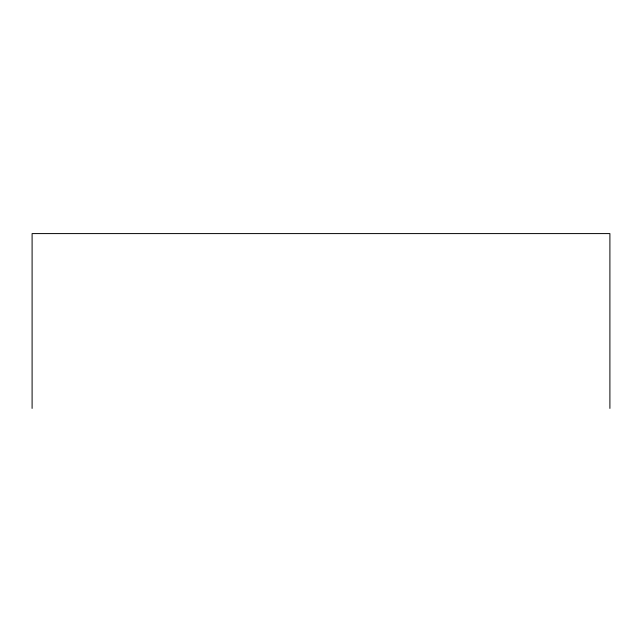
<?xml version="1.0" encoding="UTF-8"?>
<svg xmlns="http://www.w3.org/2000/svg" width="642" height="642" viewBox="0 0 642 642"><rect width="100%" height="100%" fill="white"/><g stroke="black" fill="none" stroke-linecap="round" stroke-linejoin="round"><path stroke-width="0.96" d="M609.9 408.408L609.9 233.592L32.1 233.592L32.1 408.408"/></g></svg>
